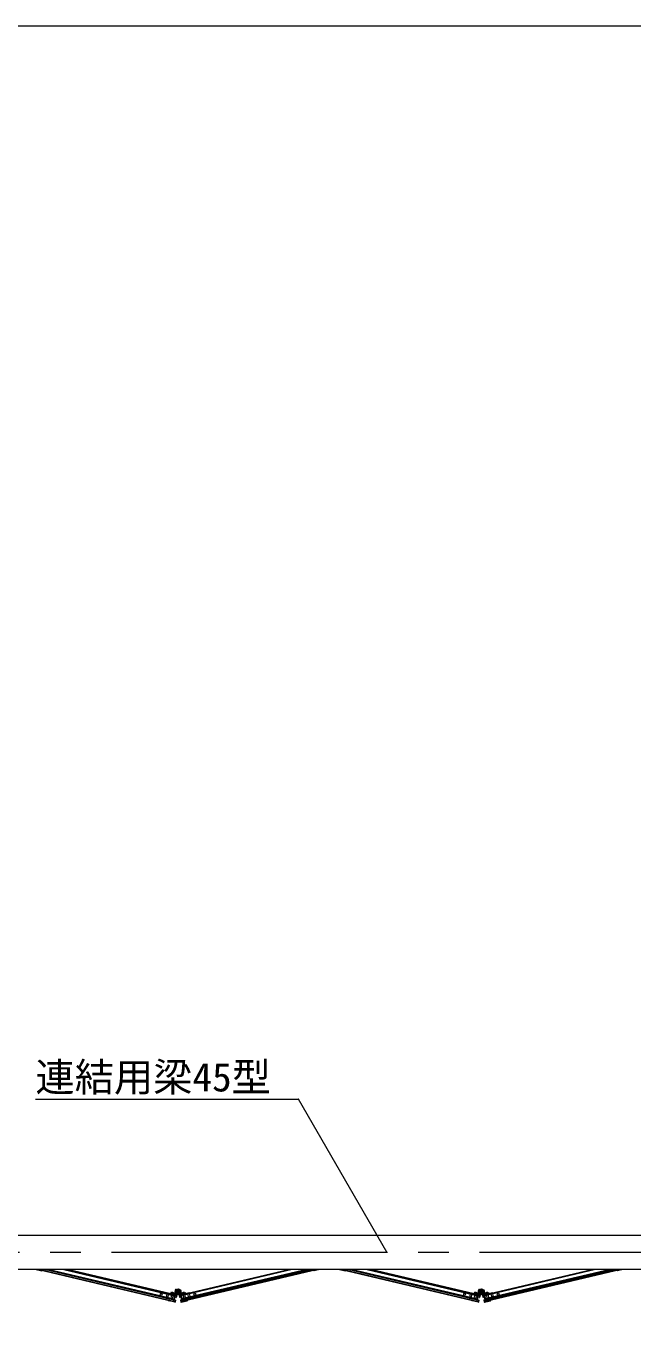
# Model space of a CAD drawing. Units: millimetres, scale not verified. Extents: x -12090 to 12090, y -18325 to 18325.
# Drawn here: x -7641 to -5860, y 14509 to 18325 of the extents above; entities that cross this region are included whole.
import ezdxf
from ezdxf.enums import TextEntityAlignment as Align

# ---------------------------------------------------------------- set-up
doc = ezdxf.new("R2010")
doc.units = ezdxf.units.MM
doc.header["$LTSCALE"] = 90
doc.linetypes.add('CHAIN2', pattern=[12, 9, -1, 1, -1])
doc.linetypes.add('DASHED1', pattern=[1.8, 1.2, -0.6])
for name, color, linetype, lineweight in [('0-6_ﾎﾞﾙﾄ類', 134, 'Continuous', 18), ('0-A_図面枠', 134, 'Continuous', 18), ('1-6_通芯', 134, 'CHAIN2', 18), ('1-9_標準ﾊﾟﾈﾙ', 134, 'Continuous', 18), ('1-B_文字', 134, 'Continuous', 18), ('1-D_連結用梁45', 134, 'Continuous', 18)]:
    doc.layers.add(name, color=color, linetype=linetype, lineweight=lineweight)
doc.styles.add('ＭＳ ゴシック', font='')
doc.styles.get('ＭＳ ゴシック').set_extended_font_data('MS Gothic')

msp = doc.modelspace()

# ---------------------------------------------------------------- linework, layer by layer
at = {"layer": '0-6_ﾎﾞﾙﾄ類'}
for p, q in [((-7198.08, 14603.78), (-7200.96, 14608.77)), ((-7192.31, 14603.78), (-7198.08, 14603.78)), ((-7192.31, 14613.78), (-7189.42, 14608.77)), ((-7189.42, 14608.77), (-7192.31, 14603.78)), ((-6308.08, 14603.78), (-6310.97, 14608.77)), ((-6302.3, 14603.78), (-6308.08, 14603.78)), ((-6302.3, 14613.78), (-6299.42, 14608.77)), ((-6299.42, 14608.77), (-6302.3, 14603.78))]:
    msp.add_line(p, q, dxfattribs=at)
for points in [[(-7200.96, 14608.77), (-7198.08, 14613.78), (-7192.31, 14613.78)], [(-6310.97, 14608.77), (-6308.08, 14613.78), (-6302.3, 14613.78)]]:
    msp.add_lwpolyline(points, dxfattribs=at)
for centre, radius in [((-7195.19, 14608.77), 4.9), ((-7195.19, 14608.77), 3), ((-7195.19, 14608.77), 2.46), ((-6305.19, 14608.77), 4.9), ((-6305.19, 14608.77), 3), ((-6305.19, 14608.77), 2.46)]:
    msp.add_circle(centre, radius, dxfattribs=at)
at = {"layer": '0-A_図面枠'}
msp.add_lwpolyline([(-12090.19, 18325), (12059.81, 18325), (12059.81, 1675), (-12090.19, 1675)], close=True, dxfattribs=at)
at = {"layer": '1-6_通芯'}
msp.add_line((-9550.2, 14725), (2890.81, 14725), dxfattribs=at)
at = {"layer": '1-9_標準ﾊﾟﾈﾙ'}
for p, q in [((-7611.51, 14675), (-7594.73, 14671.02)), ((-7605.02, 14675), (-7592.93, 14672.13)), ((-7599.82, 14675), (-7208.1, 14581.96)), ((-7579.93, 14673.87), (-7577, 14673.18)), ((-7576.66, 14674.64), (-7577, 14673.18)), ((-7572.99, 14675), (-7206.66, 14587.99)), ((-7530.15, 14675), (-7204.37, 14597.62)), ((-6860.24, 14675), (-7186.01, 14597.62)), ((-6817.39, 14675), (-7183.72, 14587.99)), ((-6790.56, 14675), (-7182.29, 14581.96)), ((-6813.73, 14674.64), (-6813.39, 14673.18)), ((-6810.46, 14673.87), (-6813.39, 14673.18)), ((-6785.37, 14675), (-6797.46, 14672.13)), ((-6778.88, 14675), (-6795.66, 14671.02)), ((-6721.51, 14675), (-6704.73, 14671.02)), ((-6715.02, 14675), (-6702.93, 14672.13)), ((-6709.82, 14675), (-6318.1, 14581.96)), ((-6689.92, 14673.87), (-6687, 14673.18)), ((-6686.66, 14674.64), (-6687, 14673.18)), ((-6682.99, 14675), (-6316.67, 14587.99)), ((-6640.15, 14675), (-6314.37, 14597.62)), ((-5970.24, 14675), (-6296.01, 14597.62)), ((-5927.39, 14675), (-6293.72, 14587.99)), ((-5900.56, 14675), (-6292.29, 14581.96)), ((-5923.73, 14674.64), (-5923.39, 14673.18)), ((-5920.46, 14673.87), (-5923.39, 14673.18)), ((-5895.37, 14675), (-5907.46, 14672.13)), ((-5888.88, 14675), (-5905.66, 14671.02)), ((-7236.13, 14593.76), (-7236.48, 14592.3)), ((-7233.56, 14591.6), (-7236.48, 14592.3)), ((-7206.94, 14586.82), (-7236.13, 14593.76)), ((-7228.42, 14604.57), (-7228.19, 14605.54)), ((-7204.1, 14598.79), (-7228.42, 14604.57)), ((-7227.59, 14605.91), (-7199.38, 14599.22)), ((-7223.83, 14589.3), (-7224.2, 14589.9)), ((-7207.29, 14585.36), (-7223.83, 14589.3)), ((-7208.37, 14580.79), (-7222.72, 14584.2)), ((-7204.35, 14578.29), (-7221.61, 14582.39)), ((-7207.29, 14585.36), (-7208.37, 14580.79)), ((-7204.1, 14598.79), (-7206.94, 14586.82)), ((-7202.15, 14615.58), (-7203.87, 14613.12)), ((-7203.75, 14612.43), (-7203.08, 14611.95)), ((-7202.29, 14584.74), (-7203.74, 14578.67)), ((-7203.69, 14608.77), (-7203.69, 14604.34)), ((-7203.27, 14584.98), (-7202.29, 14584.74)), ((-7200.75, 14615.21), (-7201.46, 14615.7)), ((-7201.42, 14592.76), (-7200.45, 14592.53)), ((-7199, 14598.61), (-7200.45, 14592.53)), ((-7191.39, 14598.61), (-7189.94, 14592.53)), ((-7162.79, 14605.91), (-7191.01, 14599.22)), ((-7188.97, 14592.76), (-7189.94, 14592.53)), ((-7187.12, 14584.98), (-7188.09, 14584.74)), ((-7188.09, 14584.74), (-7186.64, 14578.67)), ((-7186.69, 14608.77), (-7186.69, 14604.34)), ((-7186.28, 14598.79), (-7161.97, 14604.57)), ((-7186.28, 14598.79), (-7183.45, 14586.82)), ((-7186.04, 14578.29), (-7168.77, 14582.39)), ((-7184.98, 14604.76), (-7184.52, 14602.81)), ((-7183.45, 14586.82), (-7154.25, 14593.76)), ((-7183.1, 14585.36), (-7166.56, 14589.3)), ((-7183.1, 14585.36), (-7182.01, 14580.79)), ((-7182.01, 14580.79), (-7167.66, 14584.2)), ((-7166.56, 14589.3), (-7166.19, 14589.9)), ((-7161.97, 14604.57), (-7162.19, 14605.54)), ((-7156.83, 14591.6), (-7153.91, 14592.3)), ((-7154.25, 14593.76), (-7153.91, 14592.3)), ((-6346.13, 14593.76), (-6346.48, 14592.3)), ((-6343.56, 14591.6), (-6346.48, 14592.3)), ((-6316.94, 14586.82), (-6346.13, 14593.76)), ((-6338.42, 14604.57), (-6338.2, 14605.54)), ((-6314.1, 14598.79), (-6338.42, 14604.57)), ((-6337.59, 14605.91), (-6309.38, 14599.22)), ((-6333.83, 14589.3), (-6334.2, 14589.9)), ((-6317.29, 14585.36), (-6333.83, 14589.3)), ((-6318.38, 14580.79), (-6332.72, 14584.2)), ((-6314.35, 14578.29), (-6331.61, 14582.39)), ((-6317.29, 14585.36), (-6318.38, 14580.79)), ((-6314.1, 14598.79), (-6316.94, 14586.82)), ((-6312.15, 14615.58), (-6313.87, 14613.12)), ((-6313.75, 14612.43), (-6313.08, 14611.95)), ((-6312.29, 14584.74), (-6313.74, 14578.67)), ((-6313.69, 14608.77), (-6313.69, 14604.34)), ((-6313.27, 14584.98), (-6312.29, 14584.74)), ((-6310.76, 14615.21), (-6311.46, 14615.7)), ((-6311.42, 14592.76), (-6310.45, 14592.53)), ((-6309, 14598.61), (-6310.45, 14592.53)), ((-6301.39, 14598.61), (-6299.94, 14592.53)), ((-6272.79, 14605.91), (-6301.01, 14599.22)), ((-6298.97, 14592.76), (-6299.94, 14592.53)), ((-6297.12, 14584.98), (-6298.09, 14584.74)), ((-6298.09, 14584.74), (-6296.64, 14578.67)), ((-6296.7, 14608.77), (-6296.7, 14604.34)), ((-6296.28, 14598.79), (-6271.97, 14604.57)), ((-6296.28, 14598.79), (-6293.45, 14586.82)), ((-6296.04, 14578.29), (-6278.78, 14582.39)), ((-6294.98, 14604.76), (-6294.52, 14602.81)), ((-6293.45, 14586.82), (-6264.26, 14593.76)), ((-6293.1, 14585.36), (-6276.56, 14589.3)), ((-6293.1, 14585.36), (-6292.01, 14580.79)), ((-6292.01, 14580.79), (-6277.66, 14584.2)), ((-6276.56, 14589.3), (-6276.19, 14589.9)), ((-6271.97, 14604.57), (-6272.2, 14605.54)), ((-6266.83, 14591.6), (-6263.91, 14592.3)), ((-6264.26, 14593.76), (-6263.91, 14592.3))]:
    msp.add_line(p, q, dxfattribs=at)
at = {"layer": '1-9_標準ﾊﾟﾈﾙ', "linetype": 'DASHED1'}
for p, q in [((-7230.39, 14592.39), (-7230.62, 14591.42)), ((-7227.55, 14604.36), (-7230.39, 14592.39)), ((-7226.31, 14591.42), (-7226.53, 14590.45)), ((-7223.46, 14603.39), (-7226.31, 14591.42)), ((-7213.92, 14601.12), (-7216.77, 14589.16)), ((-7213.58, 14602.59), (-7213.92, 14601.12)), ((-7209.84, 14600.16), (-7212.68, 14588.19)), ((-7209.5, 14601.62), (-7209.84, 14600.16)), ((-7180.89, 14601.62), (-7180.55, 14600.16)), ((-7180.55, 14600.16), (-7177.71, 14588.19)), ((-7176.81, 14602.59), (-7176.46, 14601.12)), ((-7176.46, 14601.12), (-7173.62, 14589.16)), ((-7166.92, 14603.39), (-7164.08, 14591.42)), ((-7164.08, 14591.42), (-7163.86, 14590.45)), ((-7162.84, 14604.36), (-7159.99, 14592.39)), ((-7159.99, 14592.39), (-7159.77, 14591.42)), ((-6340.39, 14592.39), (-6340.62, 14591.42)), ((-6337.55, 14604.36), (-6340.39, 14592.39)), ((-6336.31, 14591.42), (-6336.53, 14590.45)), ((-6333.46, 14603.39), (-6336.31, 14591.42)), ((-6323.92, 14601.12), (-6326.77, 14589.16)), ((-6323.58, 14602.59), (-6323.92, 14601.12)), ((-6319.84, 14600.16), (-6322.68, 14588.19)), ((-6319.49, 14601.62), (-6319.84, 14600.16)), ((-6290.89, 14601.62), (-6290.55, 14600.16)), ((-6290.55, 14600.16), (-6287.71, 14588.19)), ((-6286.81, 14602.59), (-6286.46, 14601.12)), ((-6286.46, 14601.12), (-6283.62, 14589.16)), ((-6276.92, 14603.39), (-6274.08, 14591.42)), ((-6274.08, 14591.42), (-6273.86, 14590.45)), ((-6272.84, 14604.36), (-6269.99, 14592.39)), ((-6269.99, 14592.39), (-6269.77, 14591.42))]:
    msp.add_line(p, q, dxfattribs=at)
at = {"layer": '1-9_標準ﾊﾟﾈﾙ'}
for points in [[(-7605.02, 14675), (-7208.37, 14580.79), (-7203.83, 14599.96), (-7519.76, 14675)], [(-7599.82, 14675), (-7208.1, 14581.96), (-7207.41, 14584.88), (-7586.84, 14675)], [(-7579.93, 14673.87), (-7580.3, 14674.47), (-7582.51, 14675)], [(-7578.18, 14675), (-7206.94, 14586.82), (-7204.1, 14598.79), (-7524.95, 14675)], [(-6785.37, 14675), (-7182.01, 14580.79), (-7186.56, 14599.96), (-6870.63, 14675)], [(-6812.2, 14675), (-7183.45, 14586.82), (-7186.28, 14598.79), (-6865.43, 14675)], [(-6790.56, 14675), (-7182.29, 14581.96), (-7182.98, 14584.88), (-6803.55, 14675)], [(-6810.46, 14673.87), (-6810.09, 14674.47), (-6807.88, 14675)], [(-6715.02, 14675), (-6318.38, 14580.79), (-6313.82, 14599.96), (-6629.76, 14675)], [(-6709.82, 14675), (-6318.1, 14581.96), (-6317.41, 14584.88), (-6696.84, 14675)], [(-6689.92, 14673.87), (-6690.29, 14674.47), (-6692.51, 14675)], [(-6688.19, 14675), (-6316.94, 14586.82), (-6314.1, 14598.79), (-6634.95, 14675)], [(-5895.37, 14675), (-6292.01, 14580.79), (-6296.56, 14599.96), (-5980.63, 14675)], [(-5922.2, 14675), (-6293.45, 14586.82), (-6296.28, 14598.79), (-5975.43, 14675)], [(-5900.56, 14675), (-6292.29, 14581.96), (-6292.98, 14584.88), (-5913.55, 14675)], [(-5920.46, 14673.87), (-5920.09, 14674.47), (-5917.88, 14675)], [(-7233.56, 14591.6), (-7232.96, 14591.98), (-7224.2, 14589.9)], [(-7202.22, 14604), (-7216.11, 14607.3), (-7216.57, 14605.35), (-7199.02, 14601.19)], [(-7203.27, 14584.98), (-7204.48, 14579.86), (-7207.4, 14580.56), (-7203.12, 14598.56), (-7200.21, 14597.86), (-7201.42, 14592.76)], [(-7188.16, 14604), (-7174.28, 14607.3), (-7173.82, 14605.35), (-7191.37, 14601.19)], [(-7187.12, 14584.98), (-7185.91, 14579.86), (-7182.98, 14580.56), (-7187.26, 14598.56), (-7190.18, 14597.86), (-7188.97, 14592.76)], [(-7156.83, 14591.6), (-7157.43, 14591.98), (-7166.19, 14589.9)], [(-6343.56, 14591.6), (-6342.96, 14591.98), (-6334.2, 14589.9)], [(-6312.22, 14604), (-6326.11, 14607.3), (-6326.57, 14605.35), (-6309.02, 14601.19)], [(-6313.27, 14584.98), (-6314.48, 14579.86), (-6317.41, 14580.56), (-6313.12, 14598.56), (-6310.21, 14597.86), (-6311.42, 14592.76)], [(-6298.16, 14604), (-6284.28, 14607.3), (-6283.82, 14605.35), (-6301.37, 14601.19)], [(-6297.12, 14584.98), (-6295.9, 14579.86), (-6292.99, 14580.56), (-6297.26, 14598.56), (-6300.18, 14597.86), (-6298.97, 14592.76)], [(-6266.83, 14591.6), (-6267.43, 14591.98), (-6276.19, 14589.9)]]:
    msp.add_lwpolyline(points, dxfattribs=at)
for points in [[(-7201, 14601.65), (-7216.57, 14605.35), (-7217.03, 14603.41), (-7201.47, 14599.71)], [(-7173.82, 14605.35), (-7189.38, 14601.65), (-7188.92, 14599.71), (-7173.35, 14603.41)], [(-6311.01, 14601.65), (-6326.57, 14605.35), (-6327.04, 14603.41), (-6311.47, 14599.71)], [(-6283.82, 14605.35), (-6299.39, 14601.65), (-6298.92, 14599.71), (-6283.36, 14603.41)]]:
    msp.add_lwpolyline(points, close=True, dxfattribs=at)
for centre, radius in [((-7195.19, 14608.77), 8.5), ((-7195.19, 14608.77), 8), ((-6305.19, 14608.77), 8.5), ((-6305.19, 14608.77), 8), ((-7244.44, 14602.05), 3), ((-7145.95, 14602.05), 3), ((-6354.44, 14602.05), 3), ((-6255.94, 14602.05), 3)]:
    msp.add_circle(centre, radius, dxfattribs=at)
for centre, radius, start, end in [((-7594.39, 14672.48), 1.5, 256.63913, 346.63913), ((-7582.94, 14682.81), 8.5, 246.753, 284.712), ((-6807.45, 14682.81), 8.5, 255.288, 293.247), ((-6796, 14672.48), 1.5, 193.36087, 283.36087), ((-6704.39, 14672.48), 1.5, 256.63913, 346.63913), ((-6692.94, 14682.81), 8.5, 246.753, 284.712), ((-5917.45, 14682.81), 8.5, 255.288, 293.247), ((-5906, 14672.48), 1.5, 193.36087, 283.36087), ((-7226.85, 14598.23), 8.5, 228.567, 284.712), ((-7227.7, 14605.42), 0.504, 76.63913, 166.63913), ((-7221.27, 14583.85), 1.5, 166.63913, 256.63913), ((-7212.35, 14598.69), 8.5, 48.567, 104.712), ((-7204.23, 14578.78), 0.504, 256.63913, 346.63913), ((-7203.47, 14612.83), 0.504, 145, 235), ((-7201.75, 14615.29), 0.504, 55, 145), ((-7199.49, 14598.73), 0.504, 346.63913, 76.63913), ((-7190.89, 14598.73), 0.504, 103.36087, 193.36087), ((-7186.16, 14578.78), 0.504, 193.36087, 283.36087), ((-7178.04, 14598.69), 8.5, 75.288, 131.433), ((-7169.12, 14583.85), 1.5, 283.36087, 13.36087), ((-7163.54, 14598.23), 8.5, 255.288, 311.433), ((-7162.68, 14605.42), 0.504, 13.36087, 103.36087), ((-6336.85, 14598.23), 8.5, 228.567, 284.712), ((-6337.7, 14605.42), 0.504, 76.63913, 166.63913), ((-6331.27, 14583.85), 1.5, 166.63913, 256.63913), ((-6322.35, 14598.69), 8.5, 48.567, 104.712), ((-6314.23, 14578.78), 0.504, 256.63913, 346.63913), ((-6313.46, 14612.83), 0.504, 145, 235), ((-6311.74, 14615.29), 0.504, 55, 145), ((-6309.49, 14598.73), 0.504, 346.63913, 76.63913), ((-6300.9, 14598.73), 0.504, 103.36087, 193.36087), ((-6296.16, 14578.78), 0.504, 193.36087, 283.36087), ((-6288.04, 14598.69), 8.5, 75.288, 131.433), ((-6279.12, 14583.85), 1.5, 283.36087, 13.36087), ((-6273.54, 14598.23), 8.5, 255.288, 311.433), ((-6272.69, 14605.42), 0.504, 13.36087, 103.36087)]:
    msp.add_arc(centre, radius, start, end, dxfattribs=at)
at = {"layer": '1-B_文字'}
msp.add_line((-7613.6, 15174.18), (-6842.53, 15174.18), dxfattribs=at)
msp.add_lwpolyline([(-6582.51, 14725), (-6841.85, 15174.18), (-6842.28, 15174.18)], dxfattribs=at)
at = {"layer": '1-D_連結用梁45'}
msp.add_lwpolyline([(-4956.19, 14675), (-9550.2, 14675), (-9550.2, 14775), (-4956.19, 14775)], close=True, dxfattribs=at)

# ---------------------------------------------------------------- texts
at = {"layer": '1-B_文字', "style": 'ＭＳ ゴシック'}
msp.add_text('連結用梁45型', height=84.46, dxfattribs=at).set_placement((-7613.6, 15171.82), align=Align.BOTTOM_LEFT)

doc.saveas('drawing.dxf')
